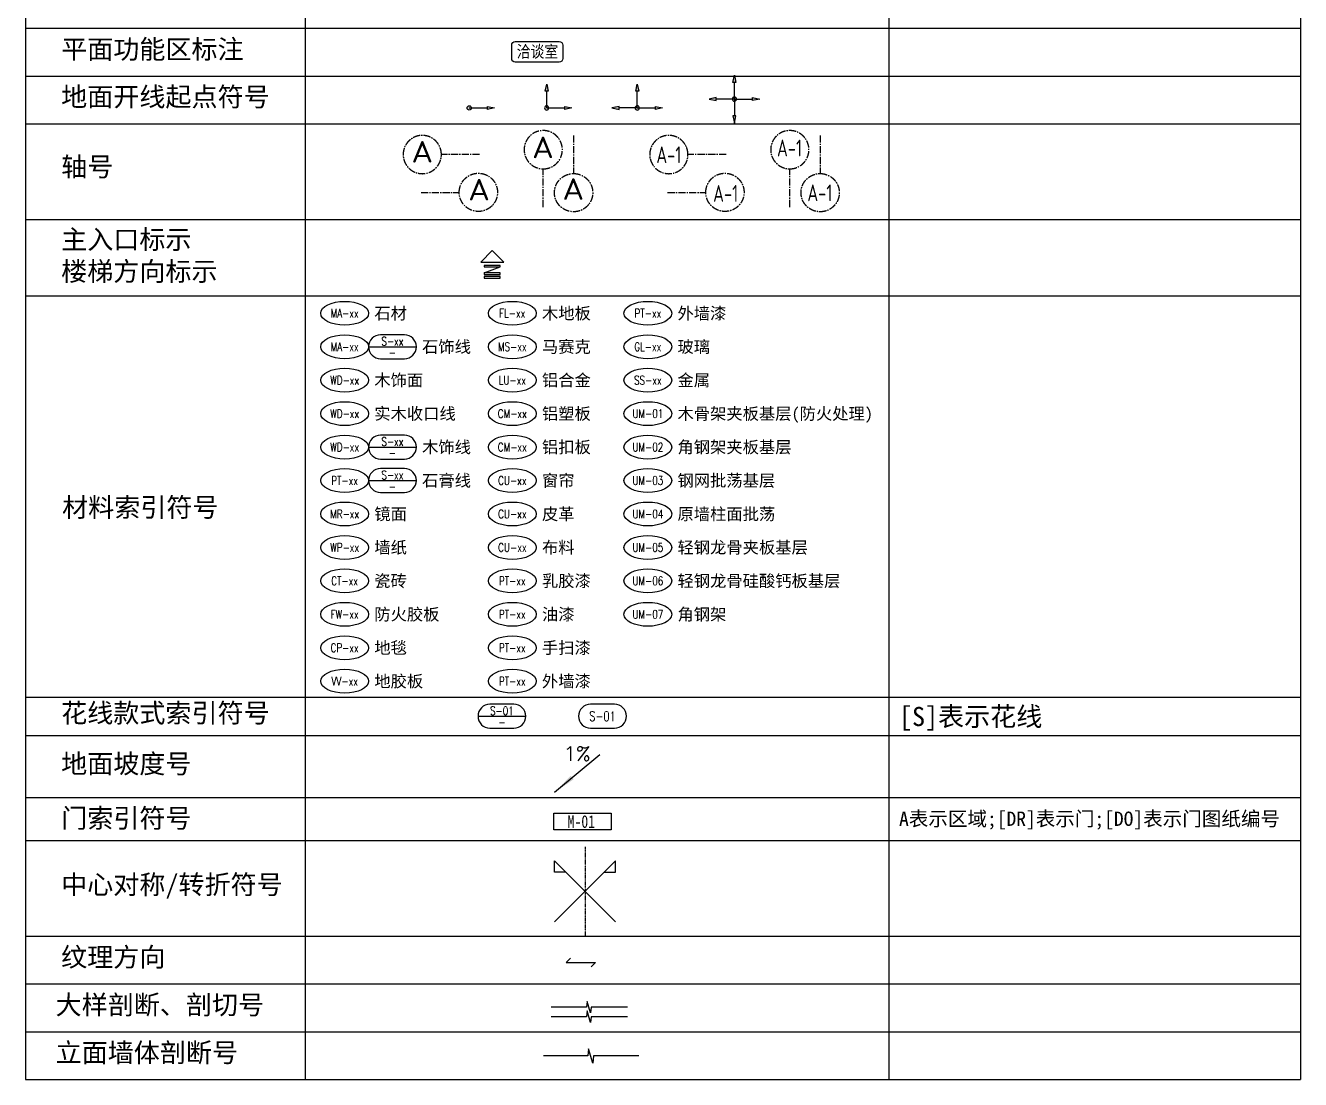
# Model space of a CAD drawing. Header units: millimetres. Extents: x -235126 to 312941, y -228449 to 114042.
# Drawn here: x -1365 to 38662, y 35428 to 68515 of the extents above; entities that cross this region are included whole.
import ezdxf
from ezdxf.enums import TextEntityAlignment as Align

# ---------------------------------------------------------------- set-up
doc = ezdxf.new("R2010")
doc.units = ezdxf.units.MM
doc.header["$LTSCALE"] = 800
doc.linetypes.add('CENTER2', pattern=[1.125, 0.75, -0.125, 0.125, -0.125])
doc.linetypes.add('PHANTOM2', pattern=[1.25, 0.625, -0.125, 0.125, -0.125, 0.125, -0.125])
for name, color, linetype in [('AXIS', 3, 'Continuous'), ('E立-ELEV6_LSCAPE', 8, 'Continuous'), ('FC-地坪铺贴', 8, 'Continuous')]:
    doc.layers.add(name, color=color, linetype=linetype)
doc.styles.add('HAN', font='romans', dxfattribs={"bigfont": 'hzdx.shx'})
doc.styles.add('HZDX', font='isocp3.shx', dxfattribs={"width": 0.8, "bigfont": 'hzdx.shx'})
doc.styles.add('ISO', font='ISOCP.shx', dxfattribs={"width": 0.75})
doc.styles.add('LINEDRAW', font='txt.shx', dxfattribs={"width": 0.7, "bigfont": '1.shx'})
doc.styles.add('TXT', font='txt.shx')
doc.styles.add('宋-ZY', font='')
doc.styles.add('繁线体', font='simhei.ttf')
doc.styles.add('黑体', font='simhei.ttf', dxfattribs={"width": 0.8})
doc.styles.get('宋-ZY').set_extended_font_data('SimSun')

# ---------------------------------------------------------------- blocks, each defined once
blk = doc.blocks.new('MH3.5')
at = {"color": 2}
blk.add_lwpolyline([(12, -1.75), (0, -1.75), (0, 1.75), (12, 1.75)], close=True, dxfattribs=at)
at = {"color": 4, "ltscale": 2, "style": 'HZDX', "width": 0.8}
blk.add_attdef('CH+2.400', text='', height=2.64, dxfattribs=at).set_placement((5.78, 0.01), align=Align.MIDDLE_CENTER)
blk = doc.blocks.new('MARK-IN')
for p, q in [((-120, -123), (0, 0)), ((0, 0), (120, -123)), ((-120, -123), (120, -123)), ((-83, -235), (83, -171))]:
    blk.add_line(p, q)
for points in [[(83, -171), (83, -156), (-83, -156), (-83, -171)], [(83, -250), (83, -235), (-83, -235), (-83, -250)], [(83, -289), (83, -273), (-83, -273), (-83, -289)]]:
    blk.add_lwpolyline(points, close=True)
blk = doc.blocks.new('CCPP')
h = blk.add_hatch(color=2)
h.paths.add_polyline_path([(-0.31, -3.5), (0.31, -3.5), (0, -5)])
edge = h.paths.add_edge_path()
edge.add_ellipse((0, 0), major_axis=(0.31, 0.31), ratio=1, start_angle=45, end_angle=225, ccw=False)
edge.add_ellipse((0, 0), major_axis=(0.31, 0.31), ratio=1, start_angle=225, end_angle=405, ccw=False)
h.paths.add_polyline_path([(-5.29, 0), (-3.79, 0.31), (-3.79, -0.31)])
at = {"color": 2}
for p, q in [((-5.29, 0), (-3.79, 0.31)), ((-3.79, -0.31), (-5.29, 0)), ((-3.79, 0.31), (-3.79, -0.31)), ((0, 0), (-3.79, 0)), ((0, 0), (0, -3.5)), ((-0.31, -3.5), (0.31, -3.5)), ((0, -5), (-0.31, -3.5)), ((0.31, -3.5), (0, -5))]:
    blk.add_line(p, q, dxfattribs=at)
at = {"color": 2, "extrusion": (0, 0, -1)}
blk.add_ellipse((0, 0), major_axis=(-0.31, 0.31), ratio=1, start_param=4.712389, end_param=10.995574, dxfattribs=at)
blk = doc.blocks.new('KKXXFF1')
h = blk.add_hatch(color=2)
h.paths.add_polyline_path([(5.29, 0), (3.79, 0.31), (3.79, -0.31)])
edge = h.paths.add_edge_path()
edge.add_ellipse((0, 0), major_axis=(0.31, -0.31), ratio=1, start_angle=45, end_angle=90)
edge.add_ellipse((0, 0), major_axis=(0.31, -0.31), ratio=1, start_angle=-270, end_angle=45)
at = {"color": 2}
for p, q in [((0, 0), (3.79, 0)), ((3.79, 0.31), (5.29, 0)), ((3.79, -0.31), (3.79, 0.31)), ((5.29, 0), (3.79, -0.31))]:
    blk.add_line(p, q, dxfattribs=at)
at = {"color": 2, "extrusion": (0, 0, -1)}
blk.add_ellipse((0, 0), major_axis=(0.31, -0.31), ratio=1, start_param=4.712389, end_param=10.995574, dxfattribs=at)
blk = doc.blocks.new('KKXXFF3')
h = blk.add_hatch(color=2)
edge = h.paths.add_edge_path()
edge.add_ellipse((0, 0), major_axis=(0.31, -0.31), ratio=1, start_angle=0, end_angle=360, ccw=False)
h.paths.add_polyline_path([(0.31, 3.5), (-0.31, 3.5), (0, 5)])
h.paths.add_polyline_path([(5.29, 0), (3.79, -0.31), (3.79, 0.31)])
h.paths.add_polyline_path([(-5.29, 0), (-3.79, -0.31), (-3.79, 0.31)])
at = {"color": 2}
for p, q in [((-0.31, 3.5), (0, 5)), ((0.31, 3.5), (-0.31, 3.5)), ((0, 5), (0.31, 3.5)), ((0, 0), (0, 3.5)), ((-3.79, 0.31), (-5.29, 0)), ((-3.79, -0.31), (-3.79, 0.31)), ((0, 0), (-3.79, 0)), ((0, 0), (3.79, 0)), ((3.79, 0.31), (5.29, 0)), ((3.79, -0.31), (3.79, 0.31)), ((-5.29, 0), (-3.79, -0.31)), ((5.29, 0), (3.79, -0.31))]:
    blk.add_line(p, q, dxfattribs=at)
at = {"color": 2, "extrusion": (0, 0, -1)}
blk.add_ellipse((0, 0), major_axis=(0.31, -0.31), ratio=1, start_param=4.712389, end_param=10.995574, dxfattribs=at)
blk = doc.blocks.new('KKXXFF4')
h = blk.add_hatch(color=2)
edge = h.paths.add_edge_path()
edge.add_ellipse((0, 0), major_axis=(0.31, -0.31), ratio=1, start_angle=0, end_angle=360, ccw=False)
h.paths.add_polyline_path([(5.29, 0), (3.79, -0.31), (3.79, 0.31)])
h.paths.add_polyline_path([(0, 5), (0.31, 3.5), (-0.31, 3.5)])
h.paths.add_polyline_path([(0.31, -3.5), (-0.31, -3.5), (0, -5)])
h.paths.add_polyline_path([(-5.29, 0), (-3.79, -0.31), (-3.79, 0.31)])
at = {"color": 2}
for p, q in [((-0.31, 3.5), (0, 5)), ((0.31, 3.5), (-0.31, 3.5)), ((0, 5), (0.31, 3.5)), ((0, 0), (0, 3.5)), ((-3.79, 0.31), (-5.29, 0)), ((-3.79, -0.31), (-3.79, 0.31)), ((0, 0), (-3.79, 0)), ((0, 0), (3.79, 0)), ((3.79, 0.31), (5.29, 0)), ((3.79, -0.31), (3.79, 0.31)), ((-5.29, 0), (-3.79, -0.31)), ((0, 0), (0, -3.5)), ((5.29, 0), (3.79, -0.31)), ((-0.31, -3.5), (0, -5)), ((0.31, -3.5), (-0.31, -3.5)), ((0, -5), (0.31, -3.5))]:
    blk.add_line(p, q, dxfattribs=at)
at = {"color": 2, "extrusion": (0, 0, -1)}
blk.add_ellipse((0, 0), major_axis=(0.31, -0.31), ratio=1, start_param=4.712389, end_param=10.995574, dxfattribs=at)
blk = doc.blocks.new('A$C48007FC5')
at = {"color": 2}
blk.add_line((0, 0), (9.47, 7.93), dxfattribs=at)
blk.add_solid([(0, 0), (3.37, 3.45), (3.99, 2.71)], dxfattribs=at)
at = {"color": 7, "style": 'HAN'}
blk.add_text('1%', height=3, rotation=359.7652, dxfattribs=at).set_placement((1.87, 6.61))
blk = doc.blocks.new('MARK-S-2')
at = {"color": 0}
blk.add_lwpolyline([(7.5, 2.5), (2.5, 2.5, 1), (2.5, -2.5), (7.5, -2.5, 1)], format="xyb", close=True, dxfattribs=at)
at = {"color": 7, "style": 'LINEDRAW', "width": 0.75}
blk.add_attdef('S-01', text='', height=2, dxfattribs=at).set_placement((5, 0), align=Align.MIDDLE_CENTER)
blk = doc.blocks.new('MARK-S-1')
blk.add_line((0, 0), (10, 0))
at = {"color": 0}
blk.add_lwpolyline([(7.5, 2.5), (2.5, 2.5, 1), (2.5, -2.5), (7.5, -2.5, 1)], format="xyb", close=True, dxfattribs=at)
at = {"color": 7, "style": 'LINEDRAW', "width": 0.75}
for tag, p in [('S-01', (5, 1.15)), ('-', (5, -1.23))]:
    blk.add_attdef(tag, text='', height=1.8, dxfattribs=at).set_placement(p, align=Align.MIDDLE_CENTER)
blk = doc.blocks.new('MARK-ME-M1')
blk.add_ellipse((5, 0), major_axis=(5, 0), ratio=0.5)
at = {"color": 7, "style": '宋-ZY'}
blk.add_attdef('MA-XX', text='', height=1.88, dxfattribs=at).set_placement((5, 0), align=Align.MIDDLE_CENTER)
blk.add_attdef('材料', text='', height=2.5, dxfattribs=at).set_placement((11.2, 0), align=Align.MIDDLE_LEFT)
blk = doc.blocks.new('MARK-ME-M2')
blk.add_line((10, 0), (20, 0))
blk.add_lwpolyline([(17.5, 2.5), (12.5, 2.5, 1), (12.5, -2.5), (17.5, -2.5, 1)], format="xyb", close=True)
blk.add_ellipse((5, 0), major_axis=(5, 0), ratio=0.5)
at = {"color": 2, "style": 'TXT', "width": 0.75}
for tag, p in [('MA-XX', (5, 0)), ('S-01', (15, 1.15)), ('-', (15, -1.23))]:
    blk.add_attdef(tag, text='', height=1.8, dxfattribs=at).set_placement(p, align=Align.MIDDLE_CENTER)
at = {"color": 7, "style": '宋-ZY'}
blk.add_attdef('材料', text='', height=2.5, dxfattribs=at).set_placement((21.2, 0), align=Align.MIDDLE_LEFT)
blk = doc.blocks.new('ZHTHA1')
at = {"color": 8, "linetype": 'CENTER2', "ltscale": 0.0025}
blk.add_line((0, 0), (-8, 0), dxfattribs=at)
blk.add_ellipse((-12, 0), major_axis=(2.83, 2.83), ratio=1, start_param=5.497787, end_param=11.780972, dxfattribs=at)
at = {"color": 7, "style": 'ISO', "width": 1.25}
blk.add_attdef('A', text='', height=4.5, dxfattribs=at).set_placement((-12, -3.03), align=Align.BOTTOM_CENTER)

msp = doc.modelspace()

# ---------------------------------------------------------------- linework, layer by layer
for p, q in [((-1365.5, 89283.7), (-1365.5, 35428.4)), ((7413.5, 89283.7), (7413.5, 35428.4)), ((25736.4, 89283.7), (25736.4, 35428.4)), ((38662.3, 89283.7), (38662.3, 35428.4)), ((-1365.5, 68428.4), (38662.3, 68428.4)), ((-1365.5, 66928.4), (38662.3, 66928.4)), ((-1365.5, 65428.4), (38662.3, 65428.4)), ((-1365.5, 65428.4), (38662.3, 65428.4)), ((-1365.5, 62428.4), (38662.3, 62428.4)), ((-1365.5, 62428.4), (38662.3, 62428.4)), ((-1365.5, 60028.4), (38662.3, 60028.4)), ((-1365.5, 60028.4), (38662.3, 60028.4)), ((-1365.5, 47428.4), (38662.3, 47428.4)), ((-1365.5, 47428.4), (38662.3, 47428.4)), ((-1365.5, 47428.4), (38662.3, 47428.4)), ((-1365.5, 46228.4), (38662.3, 46228.4)), ((-1365.5, 46228.4), (38662.3, 46228.4)), ((-1365.5, 46228.4), (38662.3, 46228.4)), ((-1365.5, 44278.4), (38662.3, 44278.4)), ((-1365.5, 44278.4), (38662.3, 44278.4)), ((-1365.5, 44278.4), (38662.3, 44278.4)), ((-1365.5, 44278.4), (38662.3, 44278.4)), ((-1365.5, 44278.4), (38662.3, 44278.4)), ((-1365.5, 44278.4), (38662.3, 44278.4)), ((-1365.5, 44278.4), (38662.3, 44278.4)), ((-1365.5, 42928.4), (38662.3, 42928.4)), ((-1365.5, 39928.4), (38662.3, 39928.4)), ((-1365.5, 39928.4), (38662.3, 39928.4)), ((-1365.5, 39928.4), (38662.3, 39928.4)), ((-1365.5, 38428.4), (38662.3, 38428.4)), ((-1365.5, 36928.4), (38662.3, 36928.4)), ((-1365.5, 35428.4), (38662.3, 35428.4))]:
    msp.add_line(p, q)
at = {"color": 253, "linetype": 'PHANTOM2', "ltscale": 0.01}
msp.add_line((16200, 42728.4), (16200, 39934.2), dxfattribs=at)
msp.add_lwpolyline([(17001.7, 61098.7, 0, 0, 0), (18583.4, 61098.7, 180, 0, 0), (19287.7, 61098.7, 0, 0, 0)], format="xyseb")
at = {"color": 2}
for points in [[(15600, 41937.1), (15240, 41937.1), (15240, 42297.1), (17160, 40377.1)], [(16800, 41937.1), (17160, 41937.1), (17160, 42297.1), (15240, 40377.1)]]:
    msp.add_lwpolyline(points, dxfattribs=at)
at = {"color": 7}
for points in [[(17534.5, 37700.3), (16390.2, 37700.3), (16372.2, 37520.3), (16264.2, 37880.3), (16245.9, 37700.3), (15133.3, 37700.3)], [(17534.5, 37400.3), (16390.2, 37400.3), (16372.2, 37220.3), (16264.2, 37580.3), (16245.9, 37400.3), (15133.3, 37400.3)], [(17894.3, 36167.2), (16463.8, 36167.2), (16441.3, 35942.2), (16306.3, 36392.2), (16283.5, 36167.2), (14892.8, 36167.2)]]:
    msp.add_lwpolyline(points, dxfattribs=at)
at = {"layer": 'E立-ELEV6_LSCAPE', "color": 0}
msp.add_lwpolyline([(14010.2, 68010), (15392.3, 68010, -0.4142136), (15504.8, 67897.5), (15504.8, 67479.6, -0.4142136), (15392.3, 67367.1), (14010.2, 67367.1, -0.4142136), (13897.7, 67479.6), (13897.7, 67897.5, -0.4142136)], format="xyb", close=True, dxfattribs=at)
at = {"layer": 'FC-地坪铺贴', "color": 7}
msp.add_lwpolyline([(15749.4, 39236), (15611, 39098.8), (16527.1, 39098.8), (16388.6, 38961.7)], dxfattribs=at)

# ---------------------------------------------------------------- block references
for name, p, xscale, yscale, zscale in [('KKXXFF4', (20890.4, 66204), 150, 150, 150), ('KKXXFF3', (17839.5, 65927.7), 150, 150, 150), ('KKXXFF1', (12566.3, 65927.7), 150, 150, 150), ('MARK-IN', (13286.5, 61451.7), 3, 3, 3), ('A$C48007FC5', (15246.8, 44445.2), 150, 150, 150)]:
    msp.add_blockref(name, p, dxfattribs=dict(xscale=xscale, yscale=yscale, zscale=zscale))
at = {"xscale": 150, "yscale": 150, "zscale": 150, "rotation": 179.9999999995049}
msp.add_blockref('CCPP', (14996.7, 65927.7), dxfattribs=at)
ref = msp.add_blockref('MARK-ME-M1', (7904.8, 59480.9), dxfattribs=dict(xscale=150, yscale=150, zscale=150))
ref.add_attrib('材料', '石材', dxfattribs={"color": 7, "height": 375, "style": '宋-ZY'}).set_placement((9584.8, 59480.9), align=Align.MIDDLE_LEFT)
ref.add_attrib('MA-XX', 'MA-xx', dxfattribs={"color": 2, "height": 270, "style": 'TXT', "width": 0.75}).set_placement((8654.8, 59480.9), align=Align.MIDDLE_CENTER)
ref = msp.add_blockref('MARK-ME-M1', (13168.3, 59480.9), dxfattribs=dict(xscale=150, yscale=150, zscale=150))
ref.add_attrib('材料', '木地板', dxfattribs={"color": 7, "height": 375, "style": '宋-ZY'}).set_placement((14848.3, 59480.9), align=Align.MIDDLE_LEFT)
ref.add_attrib('MA-XX', 'FL-xx', dxfattribs={"color": 2, "height": 270, "style": 'TXT', "width": 0.75}).set_placement((13918.3, 59480.9), align=Align.MIDDLE_CENTER)
ref = msp.add_blockref('MARK-ME-M1', (17422.4, 59480.9), dxfattribs=dict(xscale=150, yscale=150, zscale=150))
ref.add_attrib('材料', '外墙漆', dxfattribs={"color": 7, "height": 375, "style": '宋-ZY'}).set_placement((19102.4, 59480.9), align=Align.MIDDLE_LEFT)
ref.add_attrib('MA-XX', 'PT-xx', dxfattribs={"color": 2, "height": 270, "style": 'TXT', "width": 0.75}).set_placement((18172.4, 59480.9), align=Align.MIDDLE_CENTER)
at = {"xscale": 150, "yscale": 150, "zscale": 150}
for p, values in [((7904.8, 58430.9), {'MA-XX': 'MA-xx', '-': '-', 'S-01': 'S-xx', '材料': '石饰线'}), ((7904.8, 55280.9), {'MA-XX': 'WD-xx', '-': '-', 'S-01': 'S-xx', '材料': '木饰线'}), ((7904.8, 54230.9), {'MA-XX': 'PT-xx', '-': '-', 'S-01': 'S-xx', '材料': '石膏线'})]:
    msp.add_blockref('MARK-ME-M2', p, dxfattribs=at).add_auto_attribs(values)
ref = msp.add_blockref('MARK-ME-M1', (13168.3, 58430.9), dxfattribs=dict(xscale=150, yscale=150, zscale=150))
ref.add_attrib('材料', '马赛克', dxfattribs={"color": 7, "height": 375, "style": '宋-ZY'}).set_placement((14848.3, 58430.9), align=Align.MIDDLE_LEFT)
ref.add_attrib('MA-XX', 'MS-xx', dxfattribs={"color": 2, "height": 270, "style": 'TXT', "width": 0.75}).set_placement((13918.3, 58430.9), align=Align.MIDDLE_CENTER)
ref = msp.add_blockref('MARK-ME-M1', (17422.4, 58430.9), dxfattribs=dict(xscale=150, yscale=150, zscale=150))
ref.add_attrib('材料', '玻璃', dxfattribs={"color": 7, "height": 375, "style": '宋-ZY'}).set_placement((19102.4, 58430.9), align=Align.MIDDLE_LEFT)
ref.add_attrib('MA-XX', 'GL-xx', dxfattribs={"color": 2, "height": 270, "style": 'TXT', "width": 0.75}).set_placement((18172.4, 58430.9), align=Align.MIDDLE_CENTER)
ref = msp.add_blockref('MARK-ME-M1', (7904.8, 57380.9), dxfattribs=dict(xscale=150, yscale=150, zscale=150))
ref.add_attrib('材料', '木饰面', dxfattribs={"color": 7, "height": 375, "style": '宋-ZY'}).set_placement((9584.8, 57380.9), align=Align.MIDDLE_LEFT)
ref.add_attrib('MA-XX', 'WD-xx', dxfattribs={"color": 2, "height": 270, "style": 'TXT', "width": 0.75}).set_placement((8654.8, 57380.9), align=Align.MIDDLE_CENTER)
ref = msp.add_blockref('MARK-ME-M1', (13168.3, 57380.9), dxfattribs=dict(xscale=150, yscale=150, zscale=150))
ref.add_attrib('材料', '铝合金', dxfattribs={"color": 7, "height": 375, "style": '宋-ZY'}).set_placement((14848.3, 57380.9), align=Align.MIDDLE_LEFT)
ref.add_attrib('MA-XX', 'LU-xx', dxfattribs={"color": 2, "height": 270, "style": 'TXT', "width": 0.75}).set_placement((13918.3, 57380.9), align=Align.MIDDLE_CENTER)
ref = msp.add_blockref('MARK-ME-M1', (17422.4, 57380.9), dxfattribs=dict(xscale=150, yscale=150, zscale=150))
ref.add_attrib('材料', '金属', dxfattribs={"color": 7, "height": 375, "style": '宋-ZY'}).set_placement((19102.4, 57380.9), align=Align.MIDDLE_LEFT)
ref.add_attrib('MA-XX', 'SS-xx', dxfattribs={"color": 2, "height": 270, "style": 'TXT', "width": 0.75}).set_placement((18172.4, 57380.9), align=Align.MIDDLE_CENTER)
ref = msp.add_blockref('MARK-ME-M1', (7904.8, 56330.9), dxfattribs=dict(xscale=150, yscale=150, zscale=150))
ref.add_attrib('材料', '实木收口线', dxfattribs={"color": 7, "height": 375, "style": '宋-ZY'}).set_placement((9584.8, 56330.9), align=Align.MIDDLE_LEFT)
ref.add_attrib('MA-XX', 'WD-xx', dxfattribs={"color": 2, "height": 270, "style": 'TXT', "width": 0.75}).set_placement((8654.8, 56330.9), align=Align.MIDDLE_CENTER)
ref = msp.add_blockref('MARK-ME-M1', (13168.3, 56330.9), dxfattribs=dict(xscale=150, yscale=150, zscale=150))
ref.add_attrib('材料', '铝塑板', dxfattribs={"color": 7, "height": 375, "style": '宋-ZY'}).set_placement((14848.3, 56330.9), align=Align.MIDDLE_LEFT)
ref.add_attrib('MA-XX', 'CM-xx', dxfattribs={"color": 2, "height": 270, "style": 'TXT', "width": 0.75}).set_placement((13918.3, 56330.9), align=Align.MIDDLE_CENTER)
ref = msp.add_blockref('MARK-ME-M1', (17422.4, 56330.9), dxfattribs=dict(xscale=150, yscale=150, zscale=150))
ref.add_attrib('材料', '木骨架夹板基层(防火处理)', dxfattribs={"color": 7, "height": 375, "style": '宋-ZY'}).set_placement((19102.4, 56330.9), align=Align.MIDDLE_LEFT)
ref.add_attrib('MA-XX', 'UM-01', dxfattribs={"color": 2, "height": 270, "style": 'TXT', "width": 0.75}).set_placement((18172.4, 56330.9), align=Align.MIDDLE_CENTER)
ref = msp.add_blockref('MARK-ME-M1', (13168.3, 55280.9), dxfattribs=dict(xscale=150, yscale=150, zscale=150))
ref.add_attrib('材料', '铝扣板', dxfattribs={"color": 7, "height": 375, "style": '宋-ZY'}).set_placement((14848.3, 55280.9), align=Align.MIDDLE_LEFT)
ref.add_attrib('MA-XX', 'CM-xx', dxfattribs={"color": 2, "height": 270, "style": 'TXT', "width": 0.75}).set_placement((13918.3, 55280.9), align=Align.MIDDLE_CENTER)
ref = msp.add_blockref('MARK-ME-M1', (17422.4, 55280.9), dxfattribs=dict(xscale=150, yscale=150, zscale=150))
ref.add_attrib('材料', '角钢架夹板基层', dxfattribs={"color": 7, "height": 375, "style": '宋-ZY'}).set_placement((19102.4, 55280.9), align=Align.MIDDLE_LEFT)
ref.add_attrib('MA-XX', 'UM-02', dxfattribs={"color": 2, "height": 270, "style": 'TXT', "width": 0.75}).set_placement((18172.4, 55280.9), align=Align.MIDDLE_CENTER)
ref = msp.add_blockref('MARK-ME-M1', (13168.3, 54230.9), dxfattribs=dict(xscale=150, yscale=150, zscale=150))
ref.add_attrib('材料', '窗帘', dxfattribs={"color": 7, "height": 375, "style": '宋-ZY'}).set_placement((14848.3, 54230.9), align=Align.MIDDLE_LEFT)
ref.add_attrib('MA-XX', 'CU-xx', dxfattribs={"color": 2, "height": 270, "style": 'TXT', "width": 0.75}).set_placement((13918.3, 54230.9), align=Align.MIDDLE_CENTER)
ref = msp.add_blockref('MARK-ME-M1', (17422.4, 54230.9), dxfattribs=dict(xscale=150, yscale=150, zscale=150))
ref.add_attrib('材料', '钢网批荡基层', dxfattribs={"color": 7, "height": 375, "style": '宋-ZY'}).set_placement((19102.4, 54230.9), align=Align.MIDDLE_LEFT)
ref.add_attrib('MA-XX', 'UM-03', dxfattribs={"color": 2, "height": 270, "style": 'TXT', "width": 0.75}).set_placement((18172.4, 54230.9), align=Align.MIDDLE_CENTER)
ref = msp.add_blockref('MARK-ME-M1', (7904.8, 53180.9), dxfattribs=dict(xscale=150, yscale=150, zscale=150))
ref.add_attrib('材料', '镜面', dxfattribs={"color": 7, "height": 375, "style": '宋-ZY'}).set_placement((9584.8, 53180.9), align=Align.MIDDLE_LEFT)
ref.add_attrib('MA-XX', 'MR-xx', dxfattribs={"color": 2, "height": 270, "style": 'TXT', "width": 0.75}).set_placement((8654.8, 53180.9), align=Align.MIDDLE_CENTER)
ref = msp.add_blockref('MARK-ME-M1', (13168.3, 53180.9), dxfattribs=dict(xscale=150, yscale=150, zscale=150))
ref.add_attrib('材料', '皮革', dxfattribs={"color": 7, "height": 375, "style": '宋-ZY'}).set_placement((14848.3, 53180.9), align=Align.MIDDLE_LEFT)
ref.add_attrib('MA-XX', 'CU-xx', dxfattribs={"color": 2, "height": 270, "style": 'TXT', "width": 0.75}).set_placement((13918.3, 53180.9), align=Align.MIDDLE_CENTER)
ref = msp.add_blockref('MARK-ME-M1', (17422.4, 53180.9), dxfattribs=dict(xscale=150, yscale=150, zscale=150))
ref.add_attrib('材料', '原墙柱面批荡', dxfattribs={"color": 7, "height": 375, "style": '宋-ZY'}).set_placement((19102.4, 53180.9), align=Align.MIDDLE_LEFT)
ref.add_attrib('MA-XX', 'UM-04', dxfattribs={"color": 2, "height": 270, "style": 'TXT', "width": 0.75}).set_placement((18172.4, 53180.9), align=Align.MIDDLE_CENTER)
ref = msp.add_blockref('MARK-ME-M1', (7904.8, 52130.9), dxfattribs=dict(xscale=150, yscale=150, zscale=150))
ref.add_attrib('材料', '墙纸', dxfattribs={"color": 7, "height": 375, "style": '宋-ZY'}).set_placement((9584.8, 52130.9), align=Align.MIDDLE_LEFT)
ref.add_attrib('MA-XX', 'WP-xx', dxfattribs={"color": 2, "height": 270, "style": 'TXT', "width": 0.75}).set_placement((8654.8, 52130.9), align=Align.MIDDLE_CENTER)
ref = msp.add_blockref('MARK-ME-M1', (13169, 52130.9), dxfattribs=dict(xscale=150, yscale=150, zscale=150))
ref.add_attrib('材料', '布料', dxfattribs={"color": 7, "height": 375, "style": '宋-ZY'}).set_placement((14849, 52130.9), align=Align.MIDDLE_LEFT)
ref.add_attrib('MA-XX', 'CU-xx', dxfattribs={"color": 2, "height": 270, "style": 'TXT', "width": 0.75}).set_placement((13919, 52130.9), align=Align.MIDDLE_CENTER)
ref = msp.add_blockref('MARK-ME-M1', (17422.4, 52130.9), dxfattribs=dict(xscale=150, yscale=150, zscale=150))
ref.add_attrib('材料', '轻钢龙骨夹板基层', dxfattribs={"color": 7, "height": 375, "style": '宋-ZY'}).set_placement((19102.4, 52130.9), align=Align.MIDDLE_LEFT)
ref.add_attrib('MA-XX', 'UM-05', dxfattribs={"color": 2, "height": 270, "style": 'TXT', "width": 0.75}).set_placement((18172.4, 52130.9), align=Align.MIDDLE_CENTER)
ref = msp.add_blockref('MARK-ME-M1', (7904.8, 51080.9), dxfattribs=dict(xscale=150, yscale=150, zscale=150))
ref.add_attrib('材料', '瓷砖', dxfattribs={"color": 7, "height": 375, "style": '宋-ZY'}).set_placement((9584.8, 51080.9), align=Align.MIDDLE_LEFT)
ref.add_attrib('MA-XX', 'CT-xx', dxfattribs={"color": 2, "height": 270, "style": 'TXT', "width": 0.75}).set_placement((8654.8, 51080.9), align=Align.MIDDLE_CENTER)
ref = msp.add_blockref('MARK-ME-M1', (13168.3, 51080.9), dxfattribs=dict(xscale=150, yscale=150, zscale=150))
ref.add_attrib('材料', '乳胶漆', dxfattribs={"color": 7, "height": 375, "style": '宋-ZY'}).set_placement((14848.3, 51080.9), align=Align.MIDDLE_LEFT)
ref.add_attrib('MA-XX', 'PT-xx', dxfattribs={"color": 2, "height": 270, "style": 'TXT', "width": 0.75}).set_placement((13918.3, 51080.9), align=Align.MIDDLE_CENTER)
ref = msp.add_blockref('MARK-ME-M1', (17422.4, 51080.9), dxfattribs=dict(xscale=150, yscale=150, zscale=150))
ref.add_attrib('材料', '轻钢龙骨硅酸钙板基层', dxfattribs={"color": 7, "height": 375, "style": '宋-ZY'}).set_placement((19102.4, 51080.9), align=Align.MIDDLE_LEFT)
ref.add_attrib('MA-XX', 'UM-06', dxfattribs={"color": 2, "height": 270, "style": 'TXT', "width": 0.75}).set_placement((18172.4, 51080.9), align=Align.MIDDLE_CENTER)
ref = msp.add_blockref('MARK-ME-M1', (7904.8, 50030.9), dxfattribs=dict(xscale=150, yscale=150, zscale=150))
ref.add_attrib('材料', '防火胶板', dxfattribs={"color": 7, "height": 375, "style": '宋-ZY'}).set_placement((9584.8, 50030.9), align=Align.MIDDLE_LEFT)
ref.add_attrib('MA-XX', 'FW-xx', dxfattribs={"color": 2, "height": 270, "style": 'TXT', "width": 0.75}).set_placement((8654.8, 50030.9), align=Align.MIDDLE_CENTER)
ref = msp.add_blockref('MARK-ME-M1', (13168.3, 50030.9), dxfattribs=dict(xscale=150, yscale=150, zscale=150))
ref.add_attrib('材料', '油漆', dxfattribs={"color": 7, "height": 375, "style": '宋-ZY'}).set_placement((14848.3, 50030.9), align=Align.MIDDLE_LEFT)
ref.add_attrib('MA-XX', 'PT-xx', dxfattribs={"color": 2, "height": 270, "style": 'TXT', "width": 0.75}).set_placement((13918.3, 50030.9), align=Align.MIDDLE_CENTER)
ref = msp.add_blockref('MARK-ME-M1', (17422.4, 50030.9), dxfattribs=dict(xscale=150, yscale=150, zscale=150))
ref.add_attrib('材料', '角钢架', dxfattribs={"color": 7, "height": 375, "style": '宋-ZY'}).set_placement((19102.4, 50030.9), align=Align.MIDDLE_LEFT)
ref.add_attrib('MA-XX', 'UM-07', dxfattribs={"color": 2, "height": 270, "style": 'TXT', "width": 0.75}).set_placement((18172.4, 50030.9), align=Align.MIDDLE_CENTER)
ref = msp.add_blockref('MARK-ME-M1', (7904.8, 48980.9), dxfattribs=dict(xscale=150, yscale=150, zscale=150))
ref.add_attrib('材料', '地毯', dxfattribs={"color": 7, "height": 375, "style": '宋-ZY'}).set_placement((9584.8, 48980.9), align=Align.MIDDLE_LEFT)
ref.add_attrib('MA-XX', 'CP-xx', dxfattribs={"color": 2, "height": 270, "style": 'TXT', "width": 0.75}).set_placement((8654.8, 48980.9), align=Align.MIDDLE_CENTER)
ref = msp.add_blockref('MARK-ME-M1', (13168.3, 48980.9), dxfattribs=dict(xscale=150, yscale=150, zscale=150))
ref.add_attrib('材料', '手扫漆', dxfattribs={"color": 7, "height": 375, "style": '宋-ZY'}).set_placement((14848.3, 48980.9), align=Align.MIDDLE_LEFT)
ref.add_attrib('MA-XX', 'PT-xx', dxfattribs={"color": 2, "height": 270, "style": 'TXT', "width": 0.75}).set_placement((13918.3, 48980.9), align=Align.MIDDLE_CENTER)
ref = msp.add_blockref('MARK-ME-M1', (7904.8, 47930.9), dxfattribs=dict(xscale=150, yscale=150, zscale=150))
ref.add_attrib('材料', '地胶板', dxfattribs={"color": 7, "height": 375, "style": '宋-ZY'}).set_placement((9584.8, 47930.9), align=Align.MIDDLE_LEFT)
ref.add_attrib('MA-XX', 'VV-xx', dxfattribs={"color": 2, "height": 270, "style": 'TXT', "width": 0.75}).set_placement((8654.8, 47930.9), align=Align.MIDDLE_CENTER)
ref = msp.add_blockref('MARK-ME-M1', (13168.3, 47930.9), dxfattribs=dict(xscale=150, yscale=150, zscale=150))
ref.add_attrib('材料', '外墙漆', dxfattribs={"color": 7, "height": 375, "style": '宋-ZY'}).set_placement((14848.3, 47930.9), align=Align.MIDDLE_LEFT)
ref.add_attrib('MA-XX', 'PT-xx', dxfattribs={"color": 2, "height": 270, "style": 'TXT', "width": 0.75}).set_placement((13918.3, 47930.9), align=Align.MIDDLE_CENTER)
ref = msp.add_blockref('MARK-S-1', (12840.8, 46831.7), dxfattribs=dict(xscale=150, yscale=150, zscale=150))
ref.add_attrib('-', '-', dxfattribs={"color": 2, "height": 270, "style": 'LINEDRAW', "width": 0.75}).set_placement((13590.8, 46647.3), align=Align.MIDDLE_CENTER)
ref.add_attrib('S-01', 'S-01', dxfattribs={"color": 2, "height": 270, "style": 'TXT', "width": 0.75}).set_placement((13590.8, 47003.6), align=Align.MIDDLE_CENTER)
ref = msp.add_blockref('MARK-S-2', (15999.5, 46831.7), dxfattribs=dict(xscale=150, yscale=150, zscale=150))
ref.add_attrib('S-01', 'S-01', dxfattribs={"color": 2, "height": 300, "style": 'TXT', "width": 0.75}).set_placement((16749.5, 46831.7), align=Align.MIDDLE_CENTER)
ref = msp.add_blockref('MH3.5', (15218.5, 43525), dxfattribs=dict(xscale=150, yscale=150, zscale=150))
ref.add_attrib('CH+2.400', 'M-01', dxfattribs={"ltscale": 2, "height": 396, "style": '黑体', "width": 0.8}).set_placement((16084.7, 43525.9), align=Align.MIDDLE_CENTER)
at = {"layer": 'AXIS'}
ref = msp.add_blockref('ZHTHA1', (12891, 64464.2), dxfattribs=dict(at, xscale=150, yscale=150, zscale=150))
ref.add_attrib('A', 'A', dxfattribs={"layer": '0', "color": 2, "height": 675, "style": 'ISO', "width": 1.25}).set_placement((11091, 64010.2), align=Align.BOTTOM_CENTER)
ref = msp.add_blockref('ZHTHA1', (14888.8, 62816.2), dxfattribs=dict(at, xscale=150, yscale=150, zscale=150, rotation=269.9999999993719))
ref.add_attrib('A', 'A', dxfattribs={"layer": '0', "color": 2, "height": 675, "style": 'ISO', "width": 1.25}).set_placement((14879.7, 64149.3), align=Align.BOTTOM_CENTER)
ref = msp.add_blockref('ZHTHA1', (15841.5, 65067.2), dxfattribs=dict(at, xscale=-149.9999999999998, yscale=149.9999999999998, zscale=150, rotation=270.0000000009866))
ref.add_attrib('A', 'A', dxfattribs={"layer": '0', "color": 2, "height": 675, "style": 'ISO', "width": 1.25}).set_placement((15832.4, 62843), align=Align.BOTTOM_CENTER)
ref = msp.add_blockref('ZHTHA1', (20632.2, 64464.2), dxfattribs=dict(at, xscale=150, yscale=150, zscale=150))
ref.add_attrib('A', 'A-1', dxfattribs={"layer": '0', "color": 2, "height": 525, "style": 'ISO', "width": 0.8}).set_placement((18832.2, 64036.8), align=Align.BOTTOM_CENTER)
ref = msp.add_blockref('ZHTHA1', (22629.9, 62816.2), dxfattribs=dict(at, xscale=150, yscale=150, zscale=150, rotation=269.9999999993719))
ref.add_attrib('A', 'A-1', dxfattribs={"layer": '0', "color": 2, "height": 525, "style": 'ISO', "width": 0.8}).set_placement((22620.9, 64249.2), align=Align.BOTTOM_CENTER)
ref = msp.add_blockref('ZHTHA1', (23582.6, 65067.2), dxfattribs=dict(at, xscale=-149.9999999999998, yscale=149.9999999999998, zscale=150, rotation=270.0000000009866))
ref.add_attrib('A', 'A-1', dxfattribs={"layer": '0', "color": 2, "height": 525, "style": 'ISO', "width": 0.8}).set_placement((23573.5, 62843), align=Align.BOTTOM_CENTER)
ref = msp.add_blockref('ZHTHA1', (11052.1, 63277.6), dxfattribs=dict(at, xscale=-150, yscale=149.9999999999998, zscale=150))
ref.add_attrib('A', 'A', dxfattribs={"layer": '0', "color": 2, "height": 675, "rotation": 0, "style": 'ISO', "width": 1.25}).set_placement((12874, 62823.6), align=Align.BOTTOM_CENTER)
ref = msp.add_blockref('ZHTHA1', (18793.2, 63277.6), dxfattribs=dict(at, xscale=-150, yscale=149.9999999999998, zscale=150))
ref.add_attrib('A', 'A-1', dxfattribs={"layer": '0', "color": 2, "height": 525, "style": 'ISO', "width": 0.8}).set_placement((20615.1, 62823.6), align=Align.BOTTOM_CENTER)

# ---------------------------------------------------------------- texts
at = {"style": '宋-ZY', "width": 0.85}
msp.add_text('洽谈室', height=375, dxfattribs=at).set_placement((14706.3, 67698.4), align=Align.MIDDLE_CENTER)
at = {"attachment_point": 4, "style": '繁线体'}
for s, insert, char_height in [('平面功能区标注', (-246.4, 67738), 600), ('地面开线起点符号', (-246.4, 66240.9), 600), ('轴号', (-246.4, 64048.8), 600), ('主入口标示\\P楼梯方向标示', (-246.4, 61265.4), 600), ('材料索引符号', (-216.1, 53358.6), 600), ('花线款式索引符号', (-246.4, 46901), 600), ('[S]表示花线', (26059.1, 46753.6), 600), ('地面坡度号', (-246.4, 45307.1), 600), ('门索引符号', (-246.4, 43598.6), 600), ('A表示区域;[DR]表示门;[DO]表示门图纸编号', (26059.1, 43555.8), 450), ('中心对称/转折符号', (-246.4, 41476.3), 600), ('纹理方向', (-246.4, 39238), 600), ('大样剖断、剖切号', (-420.9, 37738), 600), ('立面墙体剖断号', (-420.9, 36238), 600)]:
    msp.add_mtext(s, dxfattribs=dict(at, insert=insert, char_height=char_height))

doc.saveas('drawing.dxf')
